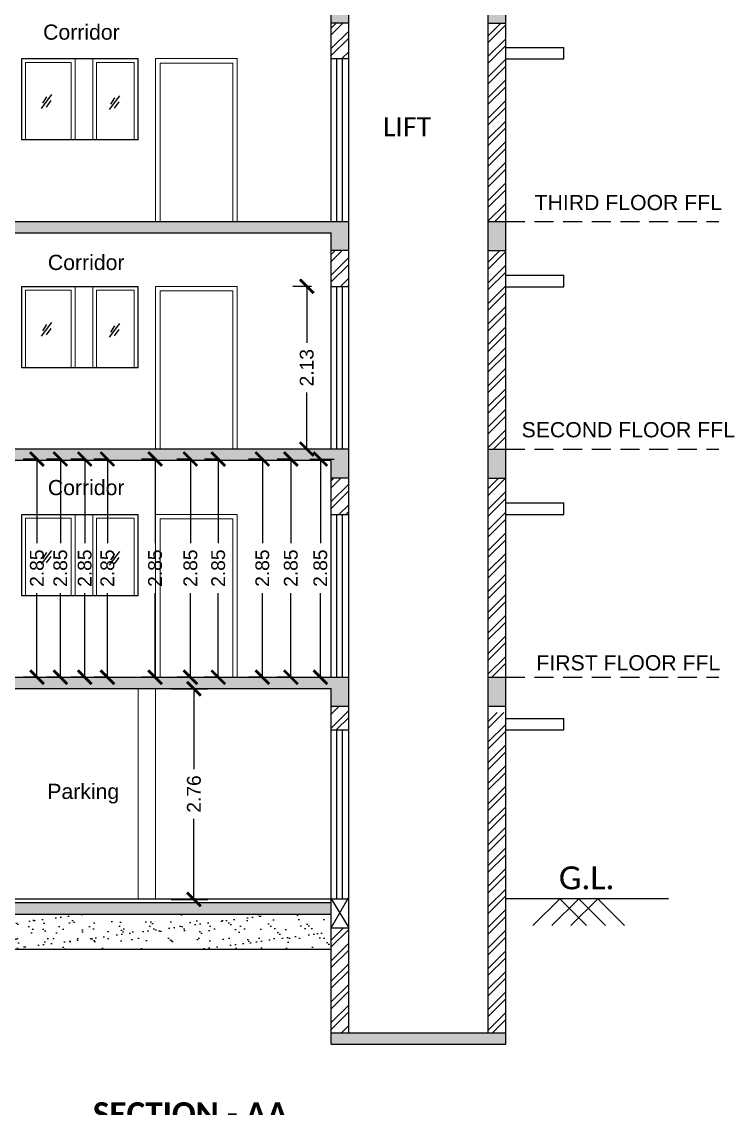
# Model space of a CAD drawing. Header units: metres. Extents: x 1549 to 1752, y 1518 to 3502.
# Drawn here: x 1702.74 to 1712.06, y 1642.98 to 1657.2 of the extents above; entities that cross this region are included whole.
import ezdxf

# ---------------------------------------------------------------- set-up
doc = ezdxf.new("R2010")
doc.units = ezdxf.units.M
doc.linetypes.add('HIDDEN', pattern=[0.375, 0.25, -0.125])
doc.layers.add('BLK_1_FLR_1_KITCHEN', color=163, linetype='Continuous', lineweight=0)
for name, color, linetype in [('BLK_1_FLR_1_REGULAR_ROOM_1', 117, 'Continuous'), ('BLK_1_FLR_1_REGULAR_ROOM_2', 117, 'Continuous'), ('BLK_1_FLR_1_REGULAR_ROOM_3', 117, 'Continuous'), ('BLK_1_FLR_1_REGULAR_ROOM_4', 117, 'Continuous'), ('BLK_1_FLR_1_REGULAR_ROOM_5', 117, 'Continuous'), ('BLK_1_FLR_1_REGULAR_ROOM_6', 117, 'Continuous'), ('BLK_1_FLR_1_REGULAR_ROOM_7', 117, 'Continuous'), ('BLK_1_FLR_1_REGULAR_ROOM_8', 117, 'Continuous'), ('BLK_1_FLR_1_WC_BATH_HT', 223, 'Continuous'), ('BLK_1_SHADE_OVERHANG', 3, 'Continuous'), ('ELECTRICAL_ROOM', 51, 'Continuous')]:
    doc.layers.add(name, color=color, linetype=linetype)
doc.styles.add('SLS- JOHN Calibri', font='calibri.ttf')
doc.styles.add('SLS-CalibriBold', font='calibrib.ttf')
doc.styles.get("Standard").update_dxf_attribs({"font": 'arial.ttf'})
doc.dimstyles.new('12', dxfattribs={"dimtxt": 0.18, "dimasz": 0.18, "dimexe": 0.18, "dimexo": 0.0625, "dimgap": 0.09, "dimtad": 0, "dimzin": 0, "dimdsep": 46, "dimtxsty": 'Standard', "dimblk": 'OBLIQUE', "dimcen": 0.09, "dimadec": 0, "dimazin": 0, "dimtfac": 1, "dimtofl": 0, "dimtmove": 0, "dimatfit": 3, "dimfxl": 0, "dimtolj": 1, "dimtzin": 0, "dimarcsym": 0})
pattern_1 = [(50, (157.51355, -122.14279), (0.182184669, -0.015939086), [0.01905, -0.20955]), (355, (157.51355, -122.14279), (-0.035243421, 0.191056845), [0.01524, -0.167640584]), (100.451445, (157.52873, -122.14412), (0.146941247, 0.175117752), [0.016190009, -0.178090245]), (46.1842, (157.51355, -122.092), (0.27107904, -0.042042328), [0.028575, -0.314325]), (96.635558, (157.53614, -122.0955), (0.237404134, 0.247426125), [0.024285023, -0.267135608]), (351.184151, (157.51355, -122.092), (0.237404134, 0.247426125), [0.022859967, -0.251459732]), (21, (157.53895, -122.10469), (0.151614391, -0.102265198), [0.01905, -0.20955]), (326, (157.53895, -122.10469), (0.061802028, 0.184187966), [0.01524, -0.16764]), (71.451445, (157.55158, -122.11321), (0.213416419, 0.081922769), [0.016190009, -0.178089938]), (37.5, (157.51355, -122.14279), (0.0030886033, 0.0845550389), [0, -0.165608, 0, -0.17018, 0, -0.168275]), (7.5, (157.51355, -122.14279), (0.0668196625, 0.1001805748), [0, -0.097028, 0, -0.161798, 0, -0.064135]), (327.5, (157.456905, -122.14279), (0.1355905952, -0.005728744), [0, -0.0635, 0, -0.19812, 0, -0.26289]), (317.5, (157.4315, -122.14279), (0.1481291814, 0.025426491), [0, -0.08255, 0, -0.131572, 0, -0.18669])]
pattern_2 = [(45, (0, -122.14279), (-0.134703842, 0.134703842), []), (45, (0.0898, -122.14279), (-0.134703842, 0.134703842), [])]

# ---------------------------------------------------------------- blocks, each defined once
blk = doc.blocks.new('_Oblique')
at = {"color": 0, "linetype": 'ByBlock', "lineweight": -2}
blk.add_line((-0.5, -0.5), (0.5, 0.5), dxfattribs=at)
at = {"const_width": 0.2}
blk.add_lwpolyline([(-0.5, -0.5), (0.5, 0.5)], dxfattribs=at)
blk = doc.blocks.new('*D201')
at = {"layer": 'Defpoints', "color": 0}
for p in [(1704.493, 1648.473), (1704.994, 1648.473), (1704.493, 1645.716)]:
    blk.add_point(p, dxfattribs=at)
at = {"layer": 'ELECTRICAL_ROOM', "color": 0, "lineweight": -2}
for p, q in [((1704.694, 1648.473), (1705.174, 1648.473)), ((1704.994, 1648.473), (1704.994, 1647.42)), ((1704.994, 1645.716), (1704.994, 1646.769)), ((1704.694, 1645.716), (1705.174, 1645.716))]:
    blk.add_line(p, q, dxfattribs=at)
at = {"layer": 'ELECTRICAL_ROOM', "color": 0, "lineweight": -2, "xscale": 0.18, "yscale": 0.18, "zscale": 0.18}
for p, rotation in [((1704.994, 1648.473), 90), ((1704.994, 1645.716), 270)]:
    blk.add_blockref('_Oblique', p, dxfattribs=dict(at, rotation=rotation))
at = {"layer": 'ELECTRICAL_ROOM', "color": 0, "insert": (1704.994, 1647.095), "char_height": 0.18, "attachment_point": 5, "rotation": 90}
blk.add_mtext('\\A1;2.76', dxfattribs=at)
blk = doc.blocks.new('*D202')
at = {"layer": 'BLK_1_FLR_1_KITCHEN', "color": 0, "lineweight": -2}
for p, q in [((1706.51, 1651.478), (1706.828, 1651.478)), ((1706.648, 1651.478), (1706.648, 1650.376)), ((1706.648, 1648.623), (1706.648, 1649.724)), ((1706.648, 1648.623), (1706.828, 1648.623))]:
    blk.add_line(p, q, dxfattribs=at)
at = {"layer": 'Defpoints', "color": 0}
for p in [(1706.448, 1651.478), (1706.648, 1651.478), (1706.648, 1648.623)]:
    blk.add_point(p, dxfattribs=at)
at = {"layer": 'BLK_1_FLR_1_KITCHEN', "color": 0, "lineweight": -2, "xscale": 0.18, "yscale": 0.18, "zscale": 0.18}
for p, rotation in [((1706.648, 1651.478), 90), ((1706.648, 1648.623), 270)]:
    blk.add_blockref('_Oblique', p, dxfattribs=dict(at, rotation=rotation))
at = {"layer": 'BLK_1_FLR_1_KITCHEN', "color": 0, "insert": (1706.648, 1650.05), "char_height": 0.18, "attachment_point": 5, "rotation": 90}
blk.add_mtext('\\A1;2.85', dxfattribs=at)
blk = doc.blocks.new('*D203')
at = {"layer": 'BLK_1_FLR_1_REGULAR_ROOM_1', "color": 0, "lineweight": -2}
for p, q in [((1705.906, 1651.478), (1705.709, 1651.478)), ((1705.889, 1651.478), (1705.889, 1650.376)), ((1705.889, 1648.623), (1705.889, 1649.724)), ((1705.906, 1648.623), (1705.709, 1648.623))]:
    blk.add_line(p, q, dxfattribs=at)
at = {"layer": 'Defpoints', "color": 0}
for p in [(1705.889, 1651.478), (1705.968, 1651.478), (1705.968, 1648.623)]:
    blk.add_point(p, dxfattribs=at)
at = {"layer": 'BLK_1_FLR_1_REGULAR_ROOM_1', "color": 0, "lineweight": -2, "xscale": 0.18, "yscale": 0.18, "zscale": 0.18}
for p, rotation in [((1705.889, 1651.478), 90), ((1705.889, 1648.623), 270)]:
    blk.add_blockref('_Oblique', p, dxfattribs=dict(at, rotation=rotation))
at = {"layer": 'BLK_1_FLR_1_REGULAR_ROOM_1', "color": 0, "insert": (1705.889, 1650.05), "char_height": 0.18, "attachment_point": 5, "rotation": 90}
blk.add_mtext('\\A1;2.85', dxfattribs=at)
blk = doc.blocks.new('*D204')
at = {"layer": 'BLK_1_FLR_1_REGULAR_ROOM_2', "color": 0, "lineweight": -2}
for p, q in [((1705.329, 1651.478), (1705.132, 1651.478)), ((1705.312, 1651.478), (1705.312, 1650.376)), ((1705.312, 1648.623), (1705.312, 1649.724)), ((1705.329, 1648.623), (1705.132, 1648.623))]:
    blk.add_line(p, q, dxfattribs=at)
at = {"layer": 'Defpoints', "color": 0}
for p in [(1705.312, 1651.478), (1705.391, 1651.478), (1705.391, 1648.623)]:
    blk.add_point(p, dxfattribs=at)
at = {"layer": 'BLK_1_FLR_1_REGULAR_ROOM_2', "color": 0, "lineweight": -2, "xscale": 0.18, "yscale": 0.18, "zscale": 0.18}
for p, rotation in [((1705.312, 1651.478), 90), ((1705.312, 1648.623), 270)]:
    blk.add_blockref('_Oblique', p, dxfattribs=dict(at, rotation=rotation))
at = {"layer": 'BLK_1_FLR_1_REGULAR_ROOM_2', "color": 0, "insert": (1705.312, 1650.05), "char_height": 0.18, "attachment_point": 5, "rotation": 90}
blk.add_mtext('\\A1;2.85', dxfattribs=at)
blk = doc.blocks.new('*D205')
at = {"layer": 'BLK_1_FLR_1_REGULAR_ROOM_3', "color": 0, "lineweight": -2}
for p, q in [((1704.964, 1651.478), (1704.768, 1651.478)), ((1704.948, 1651.478), (1704.948, 1650.376)), ((1704.948, 1648.623), (1704.948, 1649.724)), ((1704.964, 1648.623), (1704.768, 1648.623))]:
    blk.add_line(p, q, dxfattribs=at)
at = {"layer": 'Defpoints', "color": 0}
for p in [(1704.948, 1651.478), (1705.027, 1651.478), (1705.027, 1648.623)]:
    blk.add_point(p, dxfattribs=at)
at = {"layer": 'BLK_1_FLR_1_REGULAR_ROOM_3', "color": 0, "lineweight": -2, "xscale": 0.18, "yscale": 0.18, "zscale": 0.18}
for p, rotation in [((1704.948, 1651.478), 90), ((1704.948, 1648.623), 270)]:
    blk.add_blockref('_Oblique', p, dxfattribs=dict(at, rotation=rotation))
at = {"layer": 'BLK_1_FLR_1_REGULAR_ROOM_3', "color": 0, "insert": (1704.948, 1650.05), "char_height": 0.18, "attachment_point": 5, "rotation": 90}
blk.add_mtext('\\A1;2.85', dxfattribs=at)
blk = doc.blocks.new('*D206')
at = {"layer": 'BLK_1_FLR_1_REGULAR_ROOM_4', "color": 0, "lineweight": -2}
for p, q in [((1704.503, 1651.478), (1704.306, 1651.478)), ((1704.486, 1651.478), (1704.486, 1650.376)), ((1704.486, 1648.623), (1704.486, 1649.724)), ((1704.503, 1648.623), (1704.306, 1648.623))]:
    blk.add_line(p, q, dxfattribs=at)
at = {"layer": 'Defpoints', "color": 0}
for p in [(1704.486, 1651.478), (1704.565, 1651.478), (1704.565, 1648.623)]:
    blk.add_point(p, dxfattribs=at)
at = {"layer": 'BLK_1_FLR_1_REGULAR_ROOM_4', "color": 0, "lineweight": -2, "xscale": 0.18, "yscale": 0.18, "zscale": 0.18}
for p, rotation in [((1704.486, 1651.478), 90), ((1704.486, 1648.623), 270)]:
    blk.add_blockref('_Oblique', p, dxfattribs=dict(at, rotation=rotation))
at = {"layer": 'BLK_1_FLR_1_REGULAR_ROOM_4', "color": 0, "insert": (1704.486, 1650.05), "char_height": 0.18, "attachment_point": 5, "rotation": 90}
blk.add_mtext('\\A1;2.85', dxfattribs=at)
blk = doc.blocks.new('*D207')
at = {"layer": 'BLK_1_FLR_1_REGULAR_ROOM_5', "color": 0, "lineweight": -2}
for p, q in [((1703.878, 1651.478), (1703.682, 1651.478)), ((1703.862, 1651.478), (1703.862, 1650.376)), ((1703.862, 1648.623), (1703.862, 1649.724)), ((1703.878, 1648.623), (1703.682, 1648.623))]:
    blk.add_line(p, q, dxfattribs=at)
at = {"layer": 'Defpoints', "color": 0}
for p in [(1703.862, 1651.478), (1703.941, 1651.478), (1703.941, 1648.623)]:
    blk.add_point(p, dxfattribs=at)
at = {"layer": 'BLK_1_FLR_1_REGULAR_ROOM_5', "color": 0, "lineweight": -2, "xscale": 0.18, "yscale": 0.18, "zscale": 0.18}
for p, rotation in [((1703.862, 1651.478), 90), ((1703.862, 1648.623), 270)]:
    blk.add_blockref('_Oblique', p, dxfattribs=dict(at, rotation=rotation))
at = {"layer": 'BLK_1_FLR_1_REGULAR_ROOM_5', "color": 0, "insert": (1703.862, 1650.05), "char_height": 0.18, "attachment_point": 5, "rotation": 90}
blk.add_mtext('\\A1;2.85', dxfattribs=at)
blk = doc.blocks.new('*D208')
at = {"layer": 'BLK_1_FLR_1_REGULAR_ROOM_6', "color": 0, "lineweight": -2}
for p, q in [((1703.581, 1651.478), (1703.385, 1651.478)), ((1703.565, 1651.478), (1703.565, 1650.376)), ((1703.565, 1648.623), (1703.565, 1649.724)), ((1703.581, 1648.623), (1703.385, 1648.623))]:
    blk.add_line(p, q, dxfattribs=at)
at = {"layer": 'Defpoints', "color": 0}
for p in [(1703.565, 1651.478), (1703.644, 1651.478), (1703.644, 1648.623)]:
    blk.add_point(p, dxfattribs=at)
at = {"layer": 'BLK_1_FLR_1_REGULAR_ROOM_6', "color": 0, "lineweight": -2, "xscale": 0.18, "yscale": 0.18, "zscale": 0.18}
for p, rotation in [((1703.565, 1651.478), 90), ((1703.565, 1648.623), 270)]:
    blk.add_blockref('_Oblique', p, dxfattribs=dict(at, rotation=rotation))
at = {"layer": 'BLK_1_FLR_1_REGULAR_ROOM_6', "color": 0, "insert": (1703.565, 1650.05), "char_height": 0.18, "attachment_point": 5, "rotation": 90}
blk.add_mtext('\\A1;2.85', dxfattribs=at)
blk = doc.blocks.new('*D209')
at = {"layer": 'BLK_1_FLR_1_REGULAR_ROOM_7', "color": 0, "lineweight": -2}
for p, q in [((1703.262, 1651.478), (1703.066, 1651.478)), ((1703.246, 1651.478), (1703.246, 1650.376)), ((1703.246, 1648.623), (1703.246, 1649.724)), ((1703.262, 1648.623), (1703.066, 1648.623))]:
    blk.add_line(p, q, dxfattribs=at)
at = {"layer": 'Defpoints', "color": 0}
for p in [(1703.246, 1651.478), (1703.324, 1651.478), (1703.324, 1648.623)]:
    blk.add_point(p, dxfattribs=at)
at = {"layer": 'BLK_1_FLR_1_REGULAR_ROOM_7', "color": 0, "lineweight": -2, "xscale": 0.18, "yscale": 0.18, "zscale": 0.18}
for p, rotation in [((1703.246, 1651.478), 90), ((1703.246, 1648.623), 270)]:
    blk.add_blockref('_Oblique', p, dxfattribs=dict(at, rotation=rotation))
at = {"layer": 'BLK_1_FLR_1_REGULAR_ROOM_7', "color": 0, "insert": (1703.246, 1650.05), "char_height": 0.18, "attachment_point": 5, "rotation": 90}
blk.add_mtext('\\A1;2.85', dxfattribs=at)
blk = doc.blocks.new('*D210')
at = {"layer": 'BLK_1_FLR_1_REGULAR_ROOM_8', "color": 0, "lineweight": -2}
for p, q in [((1702.956, 1651.478), (1702.76, 1651.478)), ((1702.94, 1651.478), (1702.94, 1650.376)), ((1702.94, 1648.623), (1702.94, 1649.724)), ((1702.956, 1648.623), (1702.76, 1648.623))]:
    blk.add_line(p, q, dxfattribs=at)
at = {"layer": 'Defpoints', "color": 0}
for p in [(1702.94, 1651.478), (1703.018, 1651.478), (1703.018, 1648.623)]:
    blk.add_point(p, dxfattribs=at)
at = {"layer": 'BLK_1_FLR_1_REGULAR_ROOM_8', "color": 0, "lineweight": -2, "xscale": 0.18, "yscale": 0.18, "zscale": 0.18}
for p, rotation in [((1702.94, 1651.478), 90), ((1702.94, 1648.623), 270)]:
    blk.add_blockref('_Oblique', p, dxfattribs=dict(at, rotation=rotation))
at = {"layer": 'BLK_1_FLR_1_REGULAR_ROOM_8', "color": 0, "insert": (1702.94, 1650.05), "char_height": 0.18, "attachment_point": 5, "rotation": 90}
blk.add_mtext('\\A1;2.85', dxfattribs=at)
blk = doc.blocks.new('*D215')
at = {"layer": 'BLK_1_SHADE_OVERHANG', "color": 0, "lineweight": -2}
for p, q in [((1706.531, 1653.738), (1706.29, 1653.738)), ((1706.47, 1653.738), (1706.47, 1652.998)), ((1706.47, 1651.608), (1706.47, 1652.347)), ((1706.531, 1651.608), (1706.29, 1651.608))]:
    blk.add_line(p, q, dxfattribs=at)
at = {"layer": 'Defpoints', "color": 0}
for p in [(1706.47, 1653.738), (1706.593, 1653.738), (1706.593, 1651.608)]:
    blk.add_point(p, dxfattribs=at)
at = {"layer": 'BLK_1_SHADE_OVERHANG', "color": 0, "lineweight": -2, "xscale": 0.18, "yscale": 0.18, "zscale": 0.18}
for p, rotation in [((1706.47, 1653.738), 90), ((1706.47, 1651.608), 270)]:
    blk.add_blockref('_Oblique', p, dxfattribs=dict(at, rotation=rotation))
at = {"layer": 'BLK_1_SHADE_OVERHANG', "color": 0, "insert": (1706.47, 1652.673), "char_height": 0.18, "attachment_point": 5, "rotation": 90}
blk.add_mtext('\\A1;2.13', dxfattribs=at)
blk = doc.blocks.new('*D216')
at = {"layer": 'BLK_1_FLR_1_WC_BATH_HT', "color": 0, "lineweight": -2}
for p, q in [((1706.278, 1651.478), (1706.082, 1651.478)), ((1706.262, 1651.478), (1706.262, 1650.376)), ((1706.262, 1648.623), (1706.262, 1649.724)), ((1706.278, 1648.623), (1706.082, 1648.623))]:
    blk.add_line(p, q, dxfattribs=at)
at = {"layer": 'Defpoints', "color": 0}
for p in [(1706.262, 1651.478), (1706.341, 1651.478), (1706.341, 1648.623)]:
    blk.add_point(p, dxfattribs=at)
at = {"layer": 'BLK_1_FLR_1_WC_BATH_HT', "color": 0, "lineweight": -2, "xscale": 0.18, "yscale": 0.18, "zscale": 0.18}
for p, rotation in [((1706.262, 1651.478), 90), ((1706.262, 1648.623), 270)]:
    blk.add_blockref('_Oblique', p, dxfattribs=dict(at, rotation=rotation))
at = {"layer": 'BLK_1_FLR_1_WC_BATH_HT', "color": 0, "insert": (1706.262, 1650.05), "char_height": 0.18, "attachment_point": 5, "rotation": 90}
blk.add_mtext('\\A1;2.85', dxfattribs=at)

msp = doc.modelspace()

# ---------------------------------------------------------------- hatches: boundary and pattern name
h = msp.add_hatch()
h.set_pattern_fill('AR-CONC', color=256, scale=0.001)
h.set_pattern_definition(pattern_1)
h.paths.add_polyline_path([(1709.07511989, 1663.5260031), (1708.84511989, 1663.5260031), (1708.84511989, 1663.1450031), (1709.07511989, 1663.1450031)])
h.paths.add_polyline_path([(1709.07511989, 1660.54336791), (1708.84511989, 1660.54336791), (1708.84511989, 1660.16236791), (1709.07511989, 1660.16236791)])
h.paths.add_polyline_path([(1709.07511989, 1657.56336791), (1708.84511989, 1657.56336791), (1708.84511989, 1657.18236791), (1709.07511989, 1657.18236791)])
h.paths.add_polyline_path([(1709.07511989, 1654.58757844), (1708.84511989, 1654.58757844), (1708.84511989, 1654.20657844), (1709.07511989, 1654.20657844)])
h.paths.add_polyline_path([(1709.07511989, 1651.60757844), (1708.84511989, 1651.60757844), (1708.84511989, 1651.22657844), (1709.07511989, 1651.22657844)])
h.paths.add_polyline_path([(1709.07511989, 1648.62336791), (1708.84511989, 1648.62336791), (1708.84511989, 1648.24236791), (1709.07511989, 1648.24236791)])
h.paths.add_polyline_path([(1709.07511989, 1643.97178896), (1706.79037963, 1643.97178896), (1706.79037963, 1643.82178896), (1709.07511989, 1643.82178896)])
h.paths.add_polyline_path([(1706.79038768, 1645.67336942), (1697.90588795, 1645.67336942), (1697.90589111, 1645.52336791), (1706.79038887, 1645.52336791)])
h = msp.add_hatch()
h.set_pattern_fill('ANSI32', color=256, scale=0.02)
h.set_pattern_definition(pattern_2)
h.paths.add_polyline_path([(1707.01888769, 1660.16236791), (1706.79037963, 1660.16236791), (1706.79037963, 1659.69336791), (1707.01888769, 1659.69336791)])
h.paths.add_polyline_path([(1707.01888769, 1657.18236791), (1706.79037963, 1657.18236791), (1706.79037963, 1656.71757844), (1707.01888769, 1656.71757844)])
h.paths.add_polyline_path([(1707.01888769, 1654.20657844), (1706.79037963, 1654.20657844), (1706.79037963, 1653.73757844), (1707.01888769, 1653.73757844)])
h.paths.add_polyline_path([(1709.07511989, 1651.22657844), (1708.84511989, 1651.22657844), (1708.84511989, 1648.62336791), (1709.07511989, 1648.62336791)])
h.paths.add_polyline_path([(1702.95408852, 1650.89566994), (1704.1369522, 1650.89566994), (1704.1369522, 1651.30513839), (1702.95408852, 1651.30513839)], flags=9)
h = msp.add_hatch()
h.set_pattern_fill('AR-CONC', color=256, scale=0.001)
h.set_pattern_definition(pattern_1)
h.paths.add_polyline_path([(1707.01888769, 1651.60757844), (1701.00150866, 1651.60757844), (1701.00150866, 1651.76464215), (1700.70150866, 1651.76464215), (1700.70150866, 1651.92170586), (1700.40150866, 1651.92170586), (1700.40150866, 1652.07876957), (1700.10150866, 1652.07876957), (1700.10150866, 1652.23583328), (1699.80150866, 1652.23583328), (1699.80150866, 1652.392897), (1699.50150866, 1652.392897), (1699.50150866, 1652.54996071), (1699.20150866, 1652.54996071), (1699.20150866, 1652.70702442), (1698.90150866, 1652.70702442), (1698.90150866, 1652.86408813), (1697.90586815, 1652.86408813), (1697.90586815, 1652.71408813), (1698.56461778, 1652.71408813), (1700.96461778, 1651.45757844), (1706.79037963, 1651.45757844), (1706.79037963, 1651.22657844), (1707.01888769, 1651.22657844)])
h.paths.add_polyline_path([(1707.01888769, 1654.58757844), (1701.00150866, 1654.58757844), (1701.00150866, 1654.74464215), (1700.70150866, 1654.74464215), (1700.70150866, 1654.90170586), (1700.40150866, 1654.90170586), (1700.40150866, 1655.05876957), (1700.10150866, 1655.05876957), (1700.10150866, 1655.21583328), (1699.80150866, 1655.21583328), (1699.80150866, 1655.372897), (1699.50150866, 1655.372897), (1699.50150866, 1655.52996071), (1699.20150866, 1655.52996071), (1699.20150866, 1655.68702442), (1698.90150866, 1655.68702442), (1698.90150866, 1655.84408813), (1697.90586815, 1655.84408813), (1697.90586815, 1655.69408813), (1698.56461778, 1655.69408813), (1700.96461778, 1654.43757844), (1706.79037963, 1654.43757844), (1706.79037963, 1654.20657844), (1707.01888769, 1654.20657844)])
h.paths.add_polyline_path([(1707.01888769, 1657.56336791), (1701.00150866, 1657.56336791), (1701.00150866, 1657.72043162), (1700.70150866, 1657.72043162), (1700.70150866, 1657.87749533), (1700.40150866, 1657.87749533), (1700.40150866, 1658.03455905), (1700.10150866, 1658.03455905), (1700.10150866, 1658.19162276), (1699.80150866, 1658.19162276), (1699.80150866, 1658.34868647), (1699.50150866, 1658.34868647), (1699.50150866, 1658.50575018), (1699.20150866, 1658.50575018), (1699.20150866, 1658.66281389), (1698.90150866, 1658.66281389), (1698.90150866, 1658.81987761), (1697.90586815, 1658.81987761), (1697.90586815, 1658.66987761), (1698.56461778, 1658.66987761), (1700.96461778, 1657.41336791), (1706.79037963, 1657.41336791), (1706.79037963, 1657.18236791), (1707.01888769, 1657.18236791)])
h = msp.add_hatch()
h.set_pattern_fill('ANSI32', color=256, scale=0.02)
h.set_pattern_definition(pattern_2)
h.paths.add_polyline_path([(1709.07511989, 1657.18236791), (1708.84511989, 1657.18236791), (1708.84511989, 1654.58757844), (1709.07511989, 1654.58757844)])
h.paths.add_polyline_path([(1709.07511989, 1654.20657844), (1708.84511989, 1654.20657844), (1708.84511989, 1651.77336791), (1708.84511989, 1651.60757844), (1709.07511989, 1651.60757844)])
h = msp.add_hatch()
h.set_pattern_fill('ANSI32', color=256, scale=0.02)
h.set_pattern_definition(pattern_2)
h.paths.add_polyline_path([(1707.01888769, 1651.22657844), (1706.79037963, 1651.22657844), (1706.79037963, 1650.75336791), (1707.01888769, 1650.75336791)])
h.paths.add_polyline_path([(1707.01888769, 1648.24236791), (1706.79037963, 1648.24236791), (1706.79037963, 1647.93494686), (1707.01888769, 1647.93494686)])
h = msp.add_hatch()
h.set_pattern_fill('AR-CONC', color=256, scale=0.001)
h.set_pattern_definition(pattern_1)
h.paths.add_polyline_path([(1707.01888769, 1648.62336791), (1701.29450409, 1648.62336791), (1701.00150866, 1648.62336791), (1701.00150866, 1648.78043162), (1700.70150866, 1648.78043162), (1700.70150866, 1648.93749533), (1700.40150866, 1648.93749533), (1700.40150866, 1649.09455905), (1700.10150866, 1649.09455905), (1700.10150866, 1649.25162276), (1699.80150866, 1649.25162276), (1699.80150866, 1649.40868647), (1699.50150866, 1649.40868647), (1699.50150866, 1649.56575018), (1699.20150866, 1649.56575018), (1699.20150866, 1649.72281389), (1698.90150866, 1649.72281389), (1698.90150866, 1649.87987761), (1697.90586815, 1649.87987761), (1697.90586815, 1649.72987761), (1698.56461778, 1649.72987761), (1700.96461778, 1648.47336791), (1706.79037963, 1648.47336791), (1706.79037963, 1648.24236791), (1707.01888769, 1648.24236791)])
h = msp.add_hatch()
h.set_pattern_fill('ANSI32', color=256, scale=0.02)
h.set_pattern_definition([(45, (0, -122.22437), (-0.134703842, 0.134703842), []), (45, (0.0898, -122.22437), (-0.134703842, 0.134703842), [])])
h.paths.add_polyline_path([(1709.07511989, 1648.16078896), (1708.84511989, 1648.16078896), (1708.84511989, 1643.97178896), (1709.07511989, 1643.97178896)])
h.paths.add_polyline_path([(1707.01888769, 1645.34236791), (1706.79037963, 1645.34236791), (1706.79037963, 1643.97178896), (1707.01888769, 1643.97178896)])
h = msp.add_hatch()
h.set_pattern_fill('AR-SAND', color=256, scale=0.005)
h.set_pattern_definition([(37.5, (157.51355, -122.22437), (-0.008000156, 0.244706619), [0, -0.19304, 0, -0.2159, 0, -0.206375]), (7.5, (157.51355, -122.22437), (0.22476164, 0.35841255), [0, -0.10414, 0, -0.17399, 0, -0.066675]), (327.5, (157.35734, -122.22437), (0.395496185, 0.000718592), [0, -0.0635, 0, -0.2286, 0, -0.29845]), (317.5, (157.35734, -122.22437), (0.381778226, 0.11146466), [0, -0.03175, 0, -0.14986, 0, -0.17145])])
h.paths.add_polyline_path([(1706.79037963, 1645.52336791), (1697.90588187, 1645.52336791), (1697.90588425, 1645.34236791), (1697.90588055, 1645.06637051), (1706.79037963, 1645.06636791)])

# ---------------------------------------------------------------- linework, layer by layer
for p, q in [((1709.07511989, 1643.82178896), (1709.07511989, 1666.3460031)), ((1707.01888769, 1656.71757844), (1707.01888769, 1657.56336791)), ((1708.84511989, 1654.58757844), (1708.84511989, 1657.56336791)), ((1706.79037963, 1656.71757844), (1706.79037963, 1657.41336791)), ((1707.01888769, 1657.18236791), (1706.79037963, 1657.18236791)), ((1708.84511989, 1657.18236791), (1709.07511989, 1657.18236791)), ((1709.07511979, 1656.86336809), (1709.83511979, 1656.86336809)), ((1709.83511979, 1656.71336809), (1709.83511979, 1656.86336809)), ((1702.74070893, 1655.65757844), (1702.74070893, 1656.71757844)), ((1702.74070893, 1656.71757844), (1704.26409603, 1656.71757844)), ((1704.26409603, 1655.65757844), (1704.26409603, 1656.71757844)), ((1706.79037963, 1656.71757844), (1707.01888769, 1656.71757844)), ((1706.79037963, 1656.71757844), (1707.01888769, 1656.71757844)), ((1706.79037963, 1654.58757844), (1706.79037963, 1656.71757844)), ((1706.86555387, 1654.58757844), (1706.86555387, 1656.71757844)), ((1706.93624527, 1654.58757844), (1706.93624527, 1656.71757844)), ((1707.01888769, 1654.58757844), (1707.01888769, 1656.71757844)), ((1709.07511979, 1656.71336809), (1709.83511979, 1656.71336809)), ((1702.99961282, 1656.06642151), (1703.13599411, 1656.24622472)), ((1703.01687869, 1656.13510748), (1703.07053659, 1656.21725748)), ((1703.06596801, 1656.08376481), (1703.12761711, 1656.16819632)), ((1703.88793815, 1656.05181845), (1704.02431945, 1656.23162166)), ((1703.90520403, 1656.12050442), (1703.95886193, 1656.20265442)), ((1703.95429335, 1656.06916175), (1704.01594244, 1656.15359326)), ((1702.74070893, 1655.65757844), (1704.26409603, 1655.65757844)), ((1701.00150866, 1654.58757844), (1707.01888769, 1654.58757844)), ((1707.01888769, 1653.73757844), (1707.01888769, 1654.58757844)), ((1708.84511989, 1651.77336791), (1708.84511989, 1654.58757844)), ((1708.84511989, 1654.58757844), (1709.07511989, 1654.58757844)), ((1700.96461778, 1654.43757844), (1706.79037963, 1654.43757844)), ((1706.79037963, 1653.73757844), (1706.79037963, 1654.43757844)), ((1707.01888769, 1654.20657844), (1706.79037963, 1654.20657844)), ((1708.84511989, 1654.20657844), (1709.07511989, 1654.20657844)), ((1709.07511979, 1653.88336809), (1709.83511979, 1653.88336809)), ((1709.83511979, 1653.73336809), (1709.83511979, 1653.88336809)), ((1702.74070893, 1652.67757844), (1702.74070893, 1653.73757844)), ((1702.74070893, 1653.73757844), (1704.26409603, 1653.73757844)), ((1704.26409603, 1652.67757844), (1704.26409603, 1653.73757844)), ((1706.79037963, 1653.73757844), (1707.01888769, 1653.73757844)), ((1706.79037963, 1653.73757844), (1707.01888769, 1653.73757844)), ((1706.79037963, 1651.60757844), (1706.79037963, 1653.73757844)), ((1706.86555387, 1651.60757844), (1706.86555387, 1653.73757844)), ((1706.93624527, 1651.60757844), (1706.93624527, 1653.73757844)), ((1707.01888769, 1651.60757844), (1707.01888769, 1653.73757844)), ((1709.07511979, 1653.73336809), (1709.83511979, 1653.73336809)), ((1702.99961282, 1653.08642151), (1703.13599411, 1653.26622472)), ((1703.01687869, 1653.15510748), (1703.07053659, 1653.23725748)), ((1703.06596801, 1653.10376481), (1703.12761711, 1653.18819632)), ((1703.88793815, 1653.07181845), (1704.02431945, 1653.25162166)), ((1703.90520403, 1653.14050442), (1703.95886193, 1653.22265442)), ((1703.95429335, 1653.08916175), (1704.01594244, 1653.17359326)), ((1702.74070893, 1652.67757844), (1704.26409603, 1652.67757844)), ((1708.84511989, 1643.97178896), (1708.84511989, 1651.77336791)), ((1707.01888769, 1651.60757844), (1701.00150866, 1651.60757844)), ((1707.01888769, 1650.75336791), (1707.01888769, 1651.60757844)), ((1708.84511989, 1651.60757844), (1709.07511989, 1651.60757844)), ((1706.79037963, 1651.45757844), (1700.96461778, 1651.45757844)), ((1706.79037963, 1650.75336791), (1706.79037963, 1651.45757844)), ((1707.01888769, 1651.22657844), (1706.79037963, 1651.22657844)), ((1708.84511989, 1651.22657844), (1709.07511989, 1651.22657844)), ((1709.07511979, 1650.90336809), (1709.83511979, 1650.90336809)), ((1709.83511979, 1650.75336809), (1709.83511979, 1650.90336809)), ((1702.74070893, 1649.69336791), (1702.74070893, 1650.75336791)), ((1702.74070893, 1650.75336791), (1704.26409603, 1650.75336791)), ((1704.26409603, 1649.69336791), (1704.26409603, 1650.75336791)), ((1706.79037963, 1650.75336791), (1707.01888769, 1650.75336791)), ((1706.79037963, 1650.75336791), (1707.01888769, 1650.75336791)), ((1706.79037963, 1648.62336791), (1706.79037963, 1650.75336791)), ((1706.86555387, 1648.62336791), (1706.86555387, 1650.75336791)), ((1706.93624527, 1648.62336791), (1706.93624527, 1650.75336791)), ((1707.01888769, 1648.62336791), (1707.01888769, 1650.75336791)), ((1709.07511979, 1650.75336809), (1709.83511979, 1650.75336809)), ((1702.99961282, 1650.10221098), (1703.13599411, 1650.28201419)), ((1703.01687869, 1650.17089695), (1703.07053659, 1650.25304696)), ((1703.06596801, 1650.11955428), (1703.12761711, 1650.2039858)), ((1703.88793815, 1650.08760792), (1704.02431945, 1650.26741113)), ((1703.90520403, 1650.15629389), (1703.95886193, 1650.2384439)), ((1703.95429335, 1650.10495122), (1704.01594244, 1650.18938274)), ((1702.74070893, 1649.69336791), (1704.26409603, 1649.69336791)), ((1701.29450409, 1648.62336791), (1707.01888769, 1648.62336791)), ((1707.01888769, 1647.93494686), (1707.01888769, 1648.62336791)), ((1708.84511989, 1648.62336791), (1709.07511989, 1648.62336791)), ((1700.96461778, 1648.47336791), (1706.79037963, 1648.47336791)), ((1706.79037963, 1647.93494686), (1706.79037963, 1648.47336791)), ((1706.79037963, 1648.24236791), (1707.01888769, 1648.24236791)), ((1708.84511989, 1648.24236791), (1709.07511989, 1648.24236791)), ((1709.07511979, 1648.08494686), (1709.83511979, 1648.08494686)), ((1709.83511979, 1647.93494686), (1709.83511979, 1648.08494686)), ((1706.79037963, 1647.93494686), (1707.01888769, 1647.93494686)), ((1706.79037963, 1643.82178896), (1706.79037963, 1647.93494686)), ((1706.86556998, 1645.72336791), (1706.86555387, 1647.93494686)), ((1706.93626138, 1645.72336791), (1706.93624527, 1647.93494686)), ((1707.01888769, 1643.97178896), (1707.01888769, 1647.93494686)), ((1709.07511979, 1647.93494686), (1709.83511979, 1647.93494686)), ((1697.67588396, 1645.72336791), (1706.79039573, 1645.72336791)), ((1697.9058799, 1645.67337093), (1706.79039573, 1645.67336791)), ((1706.79039573, 1645.34236791), (1707.01888769, 1645.74678896)), ((1706.79039573, 1645.72336791), (1707.0189038, 1645.72336791)), ((1706.79039573, 1645.72336791), (1707.01888769, 1645.34236791)), ((1711.20125403, 1645.72336791), (1709.07511989, 1645.72336791)), ((1697.90588425, 1645.52336791), (1706.79039573, 1645.52336791)), ((1706.79039573, 1645.34236791), (1707.0189038, 1645.34236791)), ((1697.67588105, 1645.06637058), (1706.79039573, 1645.06636791)), ((1706.79037963, 1643.97178896), (1709.07511989, 1643.97178896)), ((1706.79037963, 1643.82178896), (1709.07511989, 1643.82178896))]:
    msp.add_line(p, q)
at = {"linetype": 'HIDDEN'}
for p, q in [((1709.07511989, 1654.58757844), (1711.86140173, 1654.58757844)), ((1709.07511989, 1651.60757844), (1711.86140173, 1651.60757844)), ((1709.07511989, 1648.62336791), (1711.86140173, 1648.62336791))]:
    msp.add_line(p, q, dxfattribs=at)
at = {"lineweight": 13}
for p, q in [((1704.26409603, 1645.72336791), (1704.26409603, 1648.47336791)), ((1704.49260409, 1645.72336791), (1704.49260409, 1648.47336791))]:
    msp.add_line(p, q, dxfattribs=at)
for points in [[(1702.74070893, 1655.65257844), (1702.74070893, 1656.71757844), (1703.43892802, 1656.71757844), (1703.43892802, 1655.65757844)], [(1703.66895947, 1655.65757844), (1703.66895947, 1656.71757844), (1704.26409603, 1656.71757844), (1704.26409603, 1655.65257844)], [(1705.55897506, 1654.58757844), (1705.55897506, 1656.71757844), (1704.49260409, 1656.71757844), (1704.49260409, 1654.58757844)], [(1702.79134664, 1655.65757844), (1702.79134664, 1656.66694073), (1703.38829031, 1656.66694073), (1703.38829031, 1655.65757844)], [(1703.71959718, 1655.65757844), (1703.71959718, 1656.66694073), (1704.21345832, 1656.66694073), (1704.21345832, 1655.65757844)], [(1705.50169537, 1654.58757844), (1705.50169537, 1656.66029874), (1704.54988378, 1656.66029874), (1704.54988378, 1654.58757844)], [(1702.74070893, 1652.67257844), (1702.74070893, 1653.73757844), (1703.43892802, 1653.73757844), (1703.43892802, 1652.67757844)], [(1703.66895947, 1652.67757844), (1703.66895947, 1653.73757844), (1704.26409603, 1653.73757844), (1704.26409603, 1652.67257844)], [(1705.55897506, 1651.60757844), (1705.55897506, 1653.73757844), (1704.49260409, 1653.73757844), (1704.49260409, 1651.60757844)], [(1702.79134664, 1652.67757844), (1702.79134664, 1653.68694073), (1703.38829031, 1653.68694073), (1703.38829031, 1652.67757844)], [(1703.71959718, 1652.67757844), (1703.71959718, 1653.68694073), (1704.21345832, 1653.68694073), (1704.21345832, 1652.67757844)], [(1705.50169537, 1651.60757844), (1705.50169537, 1653.68029874), (1704.54988378, 1653.68029874), (1704.54988378, 1651.60757844)], [(1702.74070893, 1649.68836791), (1702.74070893, 1650.75336791), (1703.43892802, 1650.75336791), (1703.43892802, 1649.69336791)], [(1703.66895947, 1649.69336791), (1703.66895947, 1650.75336791), (1704.26409603, 1650.75336791), (1704.26409603, 1649.68836791)], [(1705.55897506, 1648.62336791), (1705.55897506, 1650.75336791), (1704.49260409, 1650.75336791), (1704.49260409, 1648.62336791)], [(1702.79134664, 1649.69336791), (1702.79134664, 1650.7027302), (1703.38829031, 1650.7027302), (1703.38829031, 1649.69336791)], [(1703.71959718, 1649.69336791), (1703.71959718, 1650.7027302), (1704.21345832, 1650.7027302), (1704.21345832, 1649.69336791)], [(1705.50169537, 1648.62336791), (1705.50169537, 1650.69608822), (1704.54988378, 1650.69608822), (1704.54988378, 1648.62336791)]]:
    msp.add_lwpolyline(points, dxfattribs=at)
for points in [[(1710.13232662, 1645.37230189), (1709.78126059, 1645.72336791), (1709.43019457, 1645.37230189)], [(1710.38056778, 1645.37230189), (1710.02950176, 1645.72336791), (1709.67843574, 1645.37230189)], [(1710.62880895, 1645.37230189), (1710.27774292, 1645.72336791), (1709.9266769, 1645.37230189)]]:
    msp.add_lwpolyline(points)

# ---------------------------------------------------------------- texts
at = {"style": 'SLS- JOHN Calibri'}
msp.add_text('G.L.', height=0.3, dxfattribs=at).set_placement((1709.76869335, 1645.84766153))
at = {"char_height": 0.1987026648, "attachment_point": 5, "style": 'SLS- JOHN Calibri'}
for s, insert in [('{\\fArial|b0|i0|c0|p34; Corridor}', (1703.48297741, 1657.06371352)), ('{\\fArial|b0|i0|c0|p34;THIRD FLOOR FFL}', (1710.67743837, 1654.83332916)), ('{\\fArial|b0|i0|c0|p34; Corridor}', (1703.54552036, 1654.04968571)), ('{\\fArial|b0|i0|c0|p34;SECOND FLOOR FFL}', (1710.67743837, 1651.86030782)), ('{\\fArial|b0|i0|c0|p34; Corridor}', (1703.54552036, 1651.1035216)), ('{\\fArial|b0|i0|c0|p34;FIRST FLOOR FFL}', (1710.67743837, 1648.81047266)), ('{\\fArial|b0|i0|c0|p34;Parking}', (1703.54552036, 1647.09933529))]:
    msp.add_mtext_dynamic_manual_height_columns(s, width=4.0190259146, gutter_width=24.30725074, heights=[0], dxfattribs=dict(at, insert=insert))
at = {"attachment_point": 5}
for s, insert, char_height, width, style in [('LIFT', (1707.78159684, 1655.82613273), 0.25, 7.7698115368, 'SLS- JOHN Calibri'), ('{\\LSECTION - AA}', (1704.94844225, 1642.91084735), 0.2980539972, 10.5084261044, 'SLS-CalibriBold')]:
    msp.add_mtext(s, dxfattribs=dict(at, insert=insert, char_height=char_height, width=width, style=style))

# ---------------------------------------------------------------- dimensions: what is measured, and where the dimension line sits
at = {"layer": 'BLK_1_FLR_1_KITCHEN', "color": 1}
dim = msp.add_linear_dim(base=(1706.64832412, 1651.47757844), p1=(1706.64832412, 1648.62336791), p2=(1706.44763022, 1651.47757844), angle=90, dimstyle='12', dxfattribs=at)
dim.commit()
dim.dimension.update_dxf_attribs({"geometry": '*D202', "text_midpoint": (1706.64832412, 1650.05047317)})
at = {"layer": 'BLK_1_FLR_1_REGULAR_ROOM_1', "color": 1}
dim = msp.add_linear_dim(base=(1705.88943772, 1651.47757844), p1=(1705.96811657, 1648.62336791), p2=(1705.96811657, 1651.47757844), angle=90, dimstyle='12', dxfattribs=at)
dim.commit()
dim.dimension.update_dxf_attribs({"geometry": '*D203', "text_midpoint": (1705.88943772, 1650.05047317)})
at = {"layer": 'BLK_1_FLR_1_REGULAR_ROOM_2', "color": 1}
dim = msp.add_linear_dim(base=(1705.3124871, 1651.47757844), p1=(1705.39116595, 1648.62336791), p2=(1705.39116595, 1651.47757844), angle=90, dimstyle='12', dxfattribs=at)
dim.commit()
dim.dimension.update_dxf_attribs({"geometry": '*D204', "text_midpoint": (1705.3124871, 1650.05047317)})
at = {"layer": 'BLK_1_FLR_1_REGULAR_ROOM_3', "color": 1}
dim = msp.add_linear_dim(base=(1704.94824173, 1651.47757844), p1=(1705.02692058, 1648.62336791), p2=(1705.02692058, 1651.47757844), angle=90, dimstyle='12', dxfattribs=at)
dim.commit()
dim.dimension.update_dxf_attribs({"geometry": '*D205', "text_midpoint": (1704.94824173, 1650.05047317)})
at = {"layer": 'BLK_1_FLR_1_REGULAR_ROOM_4', "color": 1}
dim = msp.add_linear_dim(base=(1704.4864346, 1651.47757844), p1=(1704.56511345, 1648.62336791), p2=(1704.56511345, 1651.47757844), angle=90, dimstyle='12', dxfattribs=at)
dim.commit()
dim.dimension.update_dxf_attribs({"geometry": '*D206', "text_midpoint": (1704.4864346, 1650.05047317)})
at = {"layer": 'BLK_1_FLR_1_REGULAR_ROOM_5', "color": 1}
dim = msp.add_linear_dim(base=(1703.86202116, 1651.47757844), p1=(1703.94070001, 1648.62336791), p2=(1703.94070001, 1651.47757844), angle=90, dimstyle='12', dxfattribs=at)
dim.commit()
dim.dimension.update_dxf_attribs({"geometry": '*D207', "text_midpoint": (1703.86202116, 1650.05047317)})
at = {"layer": 'BLK_1_FLR_1_REGULAR_ROOM_6', "color": 1}
dim = msp.add_linear_dim(base=(1703.56512288, 1651.47757844), p1=(1703.64380173, 1648.62336791), p2=(1703.64380173, 1651.47757844), angle=90, dimstyle='12', dxfattribs=at)
dim.commit()
dim.dimension.update_dxf_attribs({"geometry": '*D208', "text_midpoint": (1703.56512288, 1650.05047317)})
at = {"layer": 'BLK_1_FLR_1_REGULAR_ROOM_7', "color": 1}
dim = msp.add_linear_dim(base=(1703.24577814, 1651.47757844), p1=(1703.32445699, 1648.62336791), p2=(1703.32445699, 1651.47757844), angle=90, dimstyle='12', dxfattribs=at)
dim.commit()
dim.dimension.update_dxf_attribs({"geometry": '*D209', "text_midpoint": (1703.24577814, 1650.05047317)})
at = {"layer": 'BLK_1_FLR_1_REGULAR_ROOM_8', "color": 1}
dim = msp.add_linear_dim(base=(1702.93977021, 1651.47757844), p1=(1703.01844906, 1648.62336791), p2=(1703.01844906, 1651.47757844), angle=90, dimstyle='12', dxfattribs=at)
dim.commit()
dim.dimension.update_dxf_attribs({"geometry": '*D210', "text_midpoint": (1702.93977021, 1650.05047317)})
at = {"layer": 'BLK_1_FLR_1_WC_BATH_HT'}
dim = msp.add_linear_dim(base=(1706.2619783, 1651.47757844), p1=(1706.34065715, 1648.62336791), p2=(1706.34065715, 1651.47757844), angle=90, dimstyle='12', dxfattribs=at)
dim.commit()
dim.dimension.update_dxf_attribs({"geometry": '*D216', "text_midpoint": (1706.2619783, 1650.05047317)})
at = {"layer": 'BLK_1_SHADE_OVERHANG'}
dim = msp.add_linear_dim(base=(1706.46991166, 1653.73757844), p1=(1706.59345505, 1651.60757844), p2=(1706.59345505, 1653.73757844), angle=90, dimstyle='12', dxfattribs=at)
dim.commit()
dim.dimension.update_dxf_attribs({"geometry": '*D215', "text_midpoint": (1706.46991166, 1652.67257844)})
at = {"layer": 'ELECTRICAL_ROOM'}
dim = msp.add_linear_dim(base=(1704.9936451, 1648.47336791), p1=(1704.49260409, 1645.71587229), p2=(1704.49260409, 1648.47336791), angle=90, dimstyle='12', dxfattribs=at)
dim.commit()
dim.dimension.update_dxf_attribs({"geometry": '*D201', "text_midpoint": (1704.9936451, 1647.0946201)})

doc.saveas('drawing.dxf')
